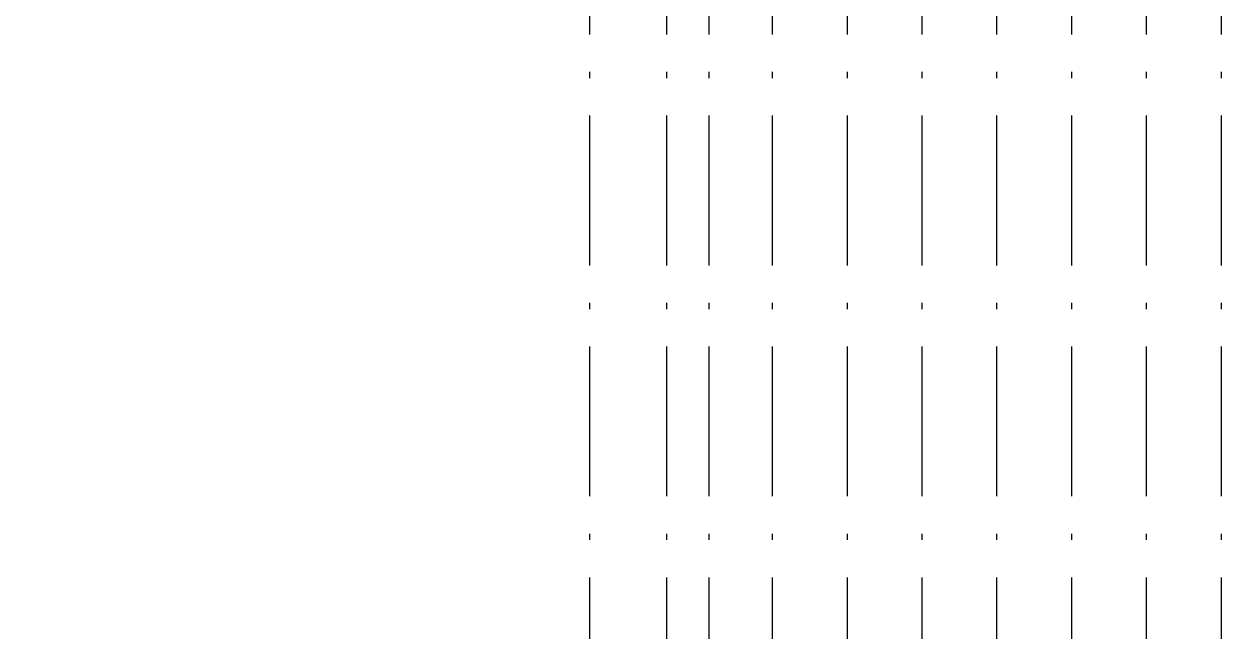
# Model space of a CAD drawing. Header units: millimetres. Extents: x -2864 to 34763, y -11990 to 22396.
# Drawn here: x 3395 to 12996, y -1160 to 3705 of the extents above; entities that cross this region are included whole.
import ezdxf

# ---------------------------------------------------------------- set-up
doc = ezdxf.new("R2010")
doc.units = ezdxf.units.MM
doc.linetypes.add('ACAD_ISO10W100', pattern=[18.5, 12, -3, 0.5, -3])
doc.layers.add('100 noprint', color=1, linetype='Continuous', plot=False)

msp = doc.modelspace()

# ---------------------------------------------------------------- linework, layer by layer
at = {"layer": '100 noprint', "color": 1, "linetype": 'ACAD_ISO10W100', "lineweight": -2, "ltscale": 100}
for points in [[(12996.2, 8520.1), (12996.2, -4759.4, -1), (544, -4759.4)], [(12396.2, 8520.1), (12396.2, -4759.4, -1), (1144, -4759.4)], [(11796.2, 8520.1), (11796.2, -4759.4, -1), (1744, -4759.4)], [(11196.2, 8520.1), (11196.2, -4759.4, -1), (2344, -4759.4)], [(10596.2, 8520.1), (10596.2, -4759.4, -1), (2944, -4759.4)], [(9996.2, 8520.1), (9996.2, -4759.4, -1), (3544, -4759.4)], [(9396.2, 8520.1), (9396.2, -4759.4, -1), (4144, -4759.4)], [(8888.7, 8520.1), (8888.7, -4759.4, -1), (4651.5, -4759.4)], [(8548.7, 8520.1), (8548.7, -4759.4, -1), (4991.5, -4759.4)], [(7931.2, 8520.1), (7931.2, -4759.4, -1), (5609, -4759.4)]]:
    msp.add_lwpolyline(points, format="xyb", dxfattribs=at)

doc.saveas('drawing.dxf')
